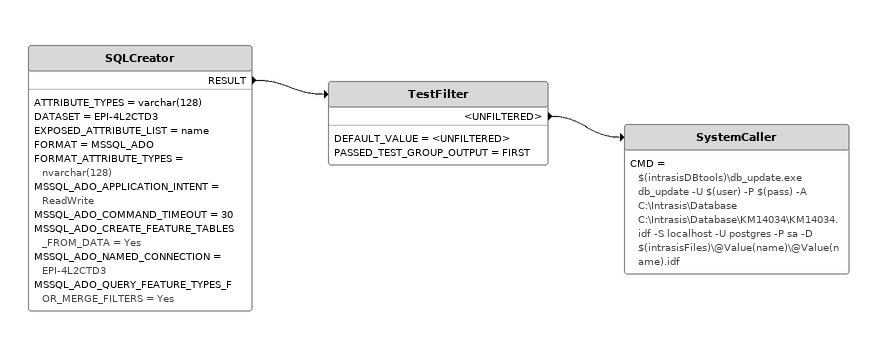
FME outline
SQLCreator
    ATTRIBUTE_TYPES = varchar(128)
    DATASET = EPI-4L2CTD3
    EXPOSED_ATTRIBUTE_LIST = name
    FORMAT = MSSQL_ADO
    FORMAT_ATTRIBUTE_TYPES = nvarchar(128)
    MSSQL_ADO_APPLICATION_INTENT = ReadWrite
    MSSQL_ADO_COMMAND_TIMEOUT = 30
    MSSQL_ADO_CREATE_FEATURE_TABLES_FROM_DATA = Yes
    MSSQL_ADO_NAMED_CONNECTION = EPI-4L2CTD3
    MSSQL_ADO_QUERY_FEATURE_TYPES_FOR_MERGE_FILTERS = Yes
    RESULT -> TestFilter
TestFilter
    DEFAULT_VALUE = <UNFILTERED>
    PASSED_TEST_GROUP_OUTPUT = FIRST
    <UNFILTERED> -> SystemCaller
SystemCaller
    CMD = $(intrasisDBtools)\db_update.exe db_update -U $(user) -P $(pass) -A C:\Intrasis\Database C:\Intrasis\Database\KM14034\KM14034.idf -S localhost -U postgres -P sa -D $(intrasisFiles)\@Value(name)\@Value(name).idf
